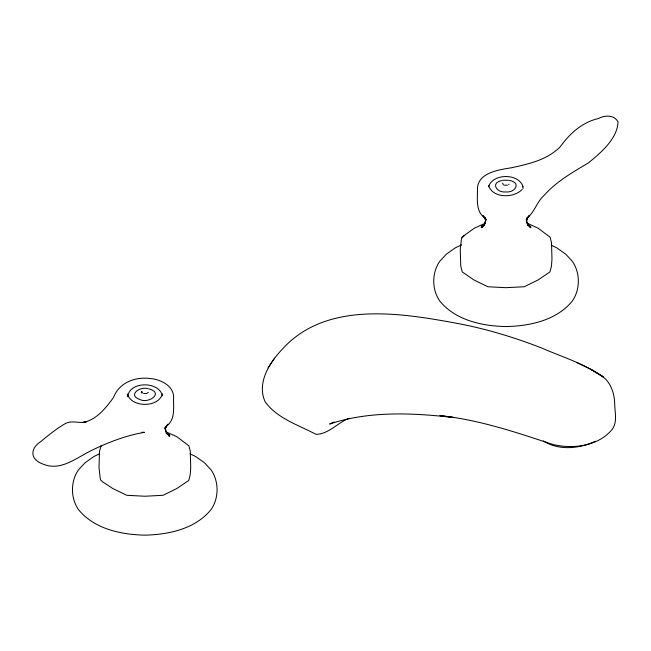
<?xml version="1.0" encoding="UTF-8"?>
<svg xmlns="http://www.w3.org/2000/svg" width="651" height="651" viewBox="0 0 651 651"><rect width="100%" height="100%" fill="white"/><g stroke="black" fill="none" stroke-linecap="round" stroke-linejoin="round"><path stroke-width="0.98" d="M162.416 395.775L162.416 394.433M165.614 427.723L165.435 429.709L165.037 427.398L166.786 433.314L165.517 430.905L169.366 436.284L166.916 433.647L169.895 435.828L166.16 433.192L169.284 434.681L166.672 433.444M526.797 219.2L526.618 221.185L526.35 219.639M162.433 393.945C158.51 407.86 131.299 407.851 127.384 393.936L127.401 395.775M165.566 427.52L165.297 429.074L166.257 426.267L165.02 428.627L168.048 424.11L165.728 426.608C175.119 420.863 173.597 408.869 173.532 399.454C175.127 386.588 161.448 379.541 150.487 378.548C135.327 376.514 119.174 382.446 113.502 397.517C105.576 408.234 96.503 420.041 82.596 422.532L86.64 421.653L82.596 422.532M526.749 218.988L526.48 220.551L527.44 217.743L526.203 220.103L529.247 215.562L526.911 218.085C534.748 212.226 536.75 201.737 544.146 195.349C556.491 181.344 572.945 172.189 588.716 162.677C601.052 152.472 617.221 138.94 618.068 121.973C614.324 114.657 604.82 115.064 598.505 118.49C582.092 122.339 569.845 133.479 560.234 146.768C547.222 159.967 528.832 163.946 511.426 167.779C498.088 169.911 476.166 172.906 477.468 190.922C477.403 200.345 475.881 212.34 485.272 218.085L482.952 215.587L485.98 220.103L484.743 217.743L485.703 220.551L485.434 218.988M488.632 186.731C492.661 173.125 519.01 173.125 523.038 186.731M334.183 421.97L329.65 424.029C369.402 410.7 413.06 412.872 454.186 417.592L439.93 415.582C478.737 419.757 515.82 432.142 552.65 444.421C572.994 449.336 598.326 446.334 612.265 429.294C617.604 421.881 614.788 412.343 614.715 403.954C614.454 394.897 611.932 385.872 605.642 379.11C587.267 364.422 563.823 357.692 542.495 348.35C516.479 338.105 489.65 329.894 462.234 324.344C404.295 313.465 327.241 299.468 282.396 349.123C269.49 362.469 256.502 383.073 265.177 401.854C277.285 418.536 298.451 425.013 316.012 434.347C328.421 434.323 337.959 422.442 349.164 418.316M268.066 367.864L274.576 358.14M522.224 189.392C513.899 198.319 492.53 198.514 488.567 185.421L488.584 185.909M101.149 445.593L99.489 451.355L99.025 467.752L100.221 478.395L100.807 480.169L102.817 481.943L112.786 488.519L126.742 495.297L144.839 496.241L163.067 495.289L176.934 488.462L188.757 480.454L190.247 474.457L190.727 467.605L190.287 451.257L188.888 445.837L176.82 436.707L166.029 431.882M464.041 235.629L462.12 237.314L464.041 235.629L462.12 237.314L461.388 239.356L460.257 249.504L460.753 266.072L462.234 271.931L473.969 279.995L487.925 286.765L505.908 287.677L524.25 286.765L538.117 279.938L549.949 271.931L551.478 265.974L551.975 259.147L551.511 242.693L550.071 237.151L538.003 228.143L527.204 223.228M463.886 235.743L474.278 228.232L485.003 223.374M148.241 392.455L147.053 393.147M508.521 184.453L509.098 184.119M504.379 185.153L507.414 185.193M143.521 393.489L146.613 393.562M595.283 441.215C579.374 448.799 558.591 450.793 543.3 440.93M484.336 224.929L481.732 226.157L484.84 224.668L481.105 227.297L484.084 225.116L481.634 227.76L485.483 222.373L484.214 224.79L485.963 218.874L485.565 221.185L485.386 219.2M481.732 226.157L484.287 224.945M461.665 244.841L455.318 247.844L446.399 254.126L439.759 261.287C431.759 272.859 431.735 289.443 439.759 301.006C455.57 320.422 482.179 326.021 506.047 326.574C529.922 326.021 556.532 320.422 572.335 301.006C580.358 289.443 580.342 272.859 572.335 261.287L565.695 254.126L556.784 247.844L551.348 245.272M99.473 453.853L94.037 456.424L85.126 462.706L78.478 469.867C70.479 481.439 70.454 498.023 78.486 509.587C94.289 529.003 120.899 534.601 144.774 535.155C168.642 534.601 195.251 529.003 211.054 509.587C219.086 498.023 219.061 481.439 211.062 469.867L204.414 462.706L195.503 456.424L190.068 453.853M502.263 180.482C490.219 182.402 496.347 193.013 505.835 191.923C515.332 193.013 521.459 182.402 509.407 180.482M503.109 180.278L508.561 180.278M83.149 422.409C77.266 422.743 70.992 420.522 65.458 423.5C56.645 428.57 48.719 435.039 40.891 441.492C29.433 448.987 30.19 459.891 43.633 464.318C60.624 471.218 76.362 457.987 90.766 450.817C107.781 442.517 125.822 435.454 144.522 432.345L141.975 432.183M147.704 388.614C140.03 386.214 127.344 395.133 139.713 399.445C148.77 404.165 164.434 392.577 148.55 388.818M530.459 226.149L527.343 224.668L531.078 227.297L528.099 225.116L530.549 227.76L526.7 222.373L527.969 224.79L526.407 219.867M590.888 369.361L603.387 376.839L590.888 369.361L576.81 362.583M142.349 392.862L141.715 391.446L141.715 392.992M503.451 184.99L502.572 183.11M162.18 395.076C158.307 381.014 129.077 381.348 127.775 396.784M522.452 185.877A17.203 9.936 0 0 1 523.038 188.448"/></g></svg>
